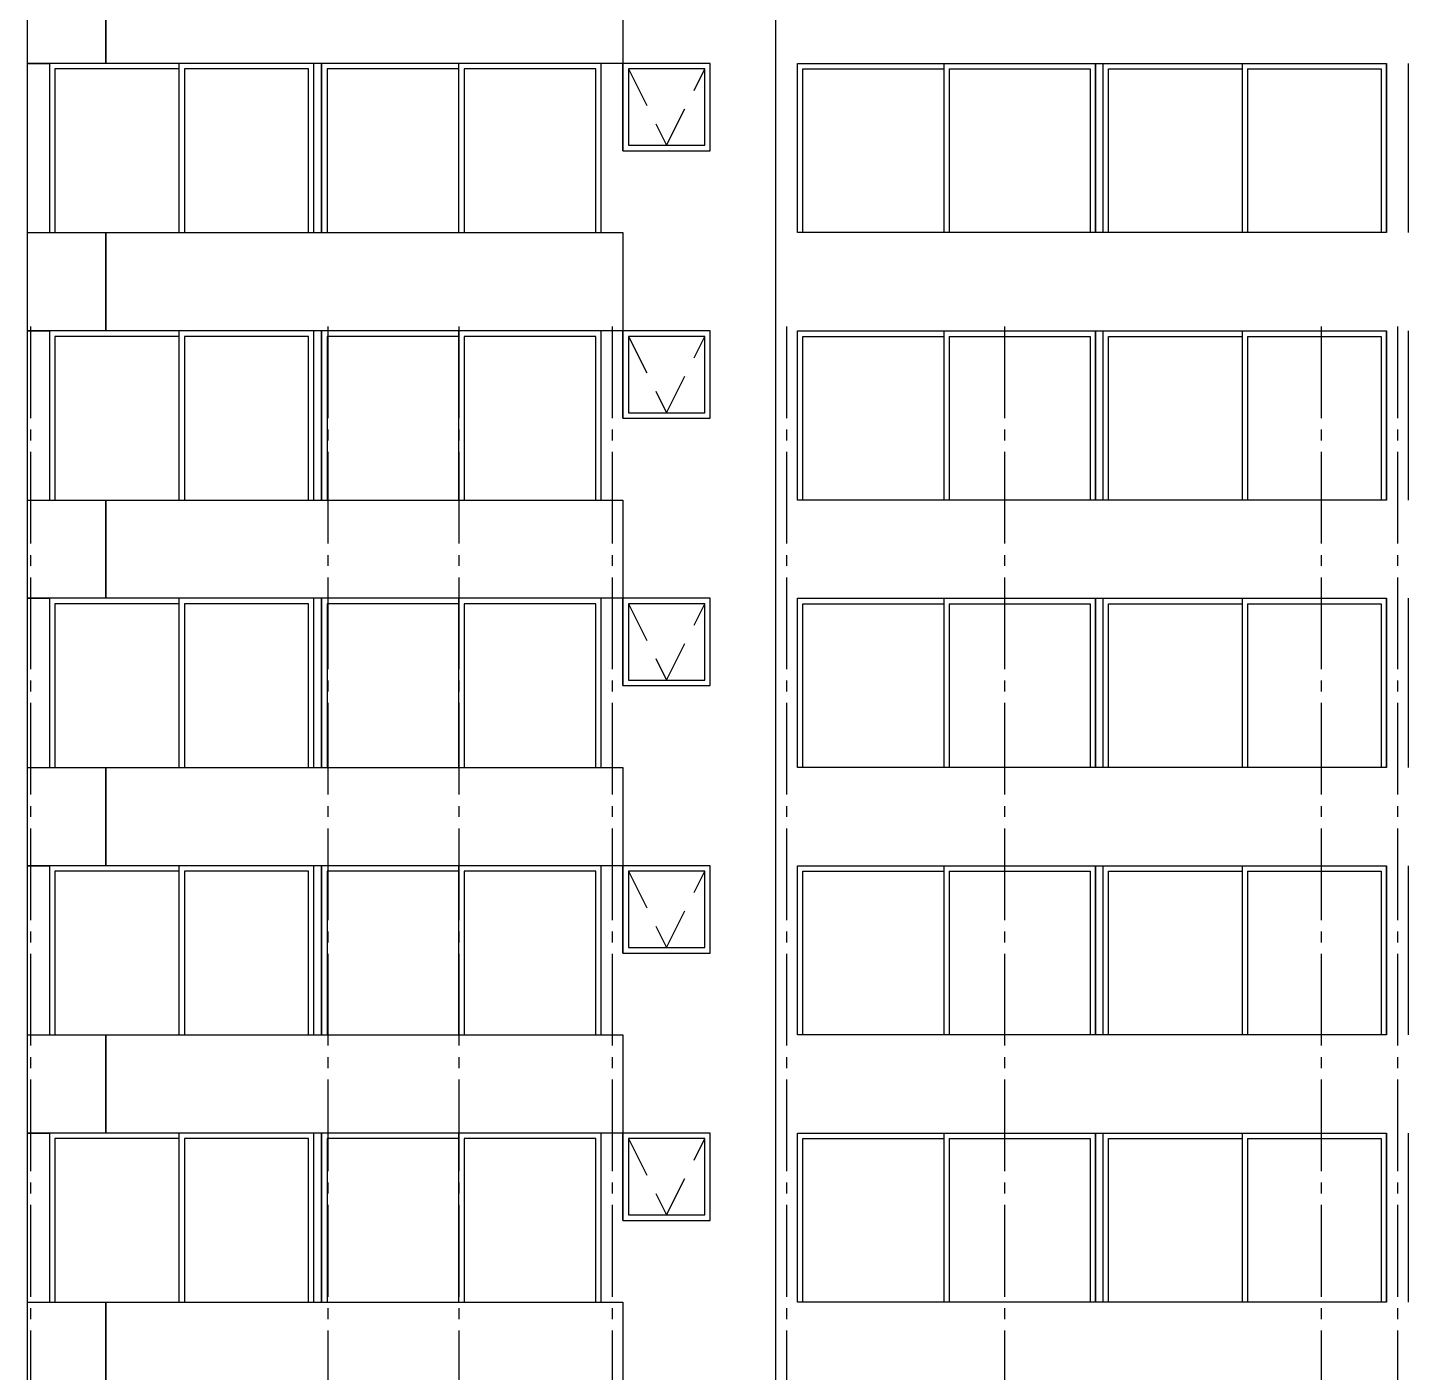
# Model space of a CAD drawing. Header units: millimetres. Extents: x 1217 to 2428, y 234 to 644.
# Drawn here: x 1994.06 to 2006.71, y 384.86 to 397.18 of the extents above; entities that cross this region are included whole.
import ezdxf

# ---------------------------------------------------------------- set-up
doc = ezdxf.new("R2010")
doc.units = ezdxf.units.MM
doc.linetypes.add('ACAD_ISO04W100', pattern=[30, 24, -3, 0, -3])
doc.linetypes.add('HIDDEN2', pattern=[0.1875, 0.125, -0.0625])
for name, color, linetype in [('0.1', 251, 'Continuous'), ('0.2', 2, 'Continuous'), ('0.3', 6, 'Continuous'), ('EJES', 8, 'Continuous')]:
    doc.layers.add(name, color=color, linetype=linetype)

msp = doc.modelspace()

# ---------------------------------------------------------------- linework, layer by layer
at = {"layer": '0.1', "ltscale": 3, "elevation": 0}
for points in [[(1996.68438, 395.30099), (1996.68438, 396.85099), (1994.2603, 396.85099), (1994.2603, 395.30099)], [(1995.44734, 396.80099), (1994.3103, 396.80099), (1994.3103, 395.30099)], [(1995.44734, 396.85099), (1995.44734, 395.30099)], [(1996.63438, 395.30099), (1996.63438, 396.80099), (1995.49734, 396.80099)], [(1995.49734, 396.80099), (1995.49734, 395.30099)], [(1999.31586, 395.30099), (1999.31586, 396.85099), (1996.75436, 396.85099), (1996.75436, 395.30099)], [(1998.01011, 396.80099), (1996.80436, 396.80099), (1996.80436, 395.30099)], [(1998.01011, 396.85099), (1998.01011, 395.30099)], [(1999.26586, 395.30099), (1999.26586, 396.80099), (1998.06011, 396.80099)], [(1998.06011, 396.80099), (1998.06011, 395.30099)], [(2001.1154, 395.30099), (2001.1154, 396.85099), (2003.84546, 396.85099), (2003.84546, 395.30099)], [(2001.1654, 395.30099), (2001.1654, 396.80099), (2002.45543, 396.80099)], [(2002.45543, 396.85099), (2002.45543, 395.30099)], [(2002.50543, 396.80099), (2003.79546, 396.80099), (2003.79546, 395.30099)], [(2002.50543, 396.80099), (2002.50543, 395.30099)], [(2003.91546, 395.30099), (2003.91546, 396.85099), (2006.51295, 396.85099), (2006.51295, 395.30099)], [(2003.96546, 395.30099), (2003.96546, 396.80099), (2005.1892, 396.80099)], [(2005.1892, 396.85099), (2005.1892, 395.30099)], [(2005.2392, 396.80099), (2006.46295, 396.80099), (2006.46295, 395.30099)], [(2005.2392, 396.80099), (2005.2392, 395.30099)], [(1996.68438, 392.85099), (1996.68438, 394.40099), (1994.2603, 394.40099), (1994.2603, 392.85099)], [(1995.44734, 394.40099), (1995.44734, 392.85099)], [(1999.31586, 392.85099), (1999.31586, 394.40099), (1996.75436, 394.40099), (1996.75436, 392.85099)], [(1998.01011, 394.40099), (1998.01011, 392.85099)], [(2001.1154, 392.85099), (2001.1154, 394.40099), (2003.84546, 394.40099), (2003.84546, 392.85099)], [(2002.45543, 394.40099), (2002.45543, 392.85099)], [(2003.91546, 392.85099), (2003.91546, 394.40099), (2006.51295, 394.40099), (2006.51295, 392.85099)], [(2005.1892, 394.40099), (2005.1892, 392.85099)], [(1995.44734, 394.35099), (1994.3103, 394.35099), (1994.3103, 392.85099)], [(1996.63438, 392.85099), (1996.63438, 394.35099), (1995.49734, 394.35099)], [(1995.49734, 394.35099), (1995.49734, 392.85099)], [(1998.01011, 394.35099), (1996.80436, 394.35099), (1996.80436, 392.85099)], [(1999.26586, 392.85099), (1999.26586, 394.35099), (1998.06011, 394.35099)], [(1998.06011, 394.35099), (1998.06011, 392.85099)], [(2001.1654, 392.85099), (2001.1654, 394.35099), (2002.45543, 394.35099)], [(2002.50543, 394.35099), (2003.79546, 394.35099), (2003.79546, 392.85099)], [(2002.50543, 394.35099), (2002.50543, 392.85099)], [(2003.96546, 392.85099), (2003.96546, 394.35099), (2005.1892, 394.35099)], [(2005.2392, 394.35099), (2006.46295, 394.35099), (2006.46295, 392.85099)], [(2005.2392, 394.35099), (2005.2392, 392.85099)], [(1996.68438, 390.40099), (1996.68438, 391.95099), (1994.2603, 391.95099), (1994.2603, 390.40099)], [(1995.44734, 391.90099), (1994.3103, 391.90099), (1994.3103, 390.40099)], [(1995.44734, 391.95099), (1995.44734, 390.40099)], [(1996.63438, 390.40099), (1996.63438, 391.90099), (1995.49734, 391.90099)], [(1995.49734, 391.90099), (1995.49734, 390.40099)], [(1999.31586, 390.40099), (1999.31586, 391.95099), (1996.75436, 391.95099), (1996.75436, 390.40099)], [(1998.01011, 391.90099), (1996.80436, 391.90099), (1996.80436, 390.40099)], [(1998.01011, 391.95099), (1998.01011, 390.40099)], [(1999.26586, 390.40099), (1999.26586, 391.90099), (1998.06011, 391.90099)], [(1998.06011, 391.90099), (1998.06011, 390.40099)], [(2001.1154, 390.40099), (2001.1154, 391.95099), (2003.84546, 391.95099), (2003.84546, 390.40099)], [(2001.1654, 390.40099), (2001.1654, 391.90099), (2002.45543, 391.90099)], [(2002.45543, 391.95099), (2002.45543, 390.40099)], [(2002.50543, 391.90099), (2003.79546, 391.90099), (2003.79546, 390.40099)], [(2002.50543, 391.90099), (2002.50543, 390.40099)], [(2003.91546, 390.40099), (2003.91546, 391.95099), (2006.51295, 391.95099), (2006.51295, 390.40099)], [(2003.96546, 390.40099), (2003.96546, 391.90099), (2005.1892, 391.90099)], [(2005.1892, 391.95099), (2005.1892, 390.40099)], [(2005.2392, 391.90099), (2006.46295, 391.90099), (2006.46295, 390.40099)], [(2005.2392, 391.90099), (2005.2392, 390.40099)], [(1996.68438, 387.95099), (1996.68438, 389.50099), (1994.2603, 389.50099), (1994.2603, 387.95099)], [(1995.44734, 389.45099), (1994.3103, 389.45099), (1994.3103, 387.95099)], [(1995.44734, 389.50099), (1995.44734, 387.95099)], [(1996.63438, 387.95099), (1996.63438, 389.45099), (1995.49734, 389.45099)], [(1995.49734, 389.45099), (1995.49734, 387.95099)], [(1999.31586, 387.95099), (1999.31586, 389.50099), (1996.75436, 389.50099), (1996.75436, 387.95099)], [(1998.01011, 389.45099), (1996.80436, 389.45099), (1996.80436, 387.95099)], [(1998.01011, 389.50099), (1998.01011, 387.95099)], [(1999.26586, 387.95099), (1999.26586, 389.45099), (1998.06011, 389.45099)], [(1998.06011, 389.45099), (1998.06011, 387.95099)], [(2001.1154, 387.95099), (2001.1154, 389.50099), (2003.84546, 389.50099), (2003.84546, 387.95099)], [(2001.1654, 387.95099), (2001.1654, 389.45099), (2002.45543, 389.45099)], [(2002.45543, 389.50099), (2002.45543, 387.95099)], [(2002.50543, 389.45099), (2003.79546, 389.45099), (2003.79546, 387.95099)], [(2002.50543, 389.45099), (2002.50543, 387.95099)], [(2003.91546, 387.95099), (2003.91546, 389.50099), (2006.51295, 389.50099), (2006.51295, 387.95099)], [(2003.96546, 387.95099), (2003.96546, 389.45099), (2005.1892, 389.45099)], [(2005.1892, 389.50099), (2005.1892, 387.95099)], [(2005.2392, 389.45099), (2006.46295, 389.45099), (2006.46295, 387.95099)], [(2005.2392, 389.45099), (2005.2392, 387.95099)], [(1996.68438, 385.50099), (1996.68438, 387.05099), (1994.2603, 387.05099), (1994.2603, 385.50099)], [(1995.44734, 387.05099), (1995.44734, 385.50099)], [(1999.31586, 385.50099), (1999.31586, 387.05099), (1996.75436, 387.05099), (1996.75436, 385.50099)], [(1998.01011, 387.05099), (1998.01011, 385.50099)], [(2001.1154, 385.50099), (2001.1154, 387.05099), (2003.84546, 387.05099), (2003.84546, 385.50099)], [(2002.45543, 387.05099), (2002.45543, 385.50099)], [(2003.91546, 385.50099), (2003.91546, 387.05099), (2006.51295, 387.05099), (2006.51295, 385.50099)], [(2005.1892, 387.05099), (2005.1892, 385.50099)], [(1995.44734, 387.00099), (1994.3103, 387.00099), (1994.3103, 385.50099)], [(1996.63438, 385.50099), (1996.63438, 387.00099), (1995.49734, 387.00099)], [(1995.49734, 387.00099), (1995.49734, 385.50099)], [(1998.01011, 387.00099), (1996.80436, 387.00099), (1996.80436, 385.50099)], [(1999.26586, 385.50099), (1999.26586, 387.00099), (1998.06011, 387.00099)], [(1998.06011, 387.00099), (1998.06011, 385.50099)], [(2001.1654, 385.50099), (2001.1654, 387.00099), (2002.45543, 387.00099)], [(2002.50543, 387.00099), (2003.79546, 387.00099), (2003.79546, 385.50099)], [(2002.50543, 387.00099), (2002.50543, 385.50099)], [(2003.96546, 385.50099), (2003.96546, 387.00099), (2005.1892, 387.00099)], [(2005.2392, 387.00099), (2006.46295, 387.00099), (2006.46295, 385.50099)], [(2005.2392, 387.00099), (2005.2392, 385.50099)]]:
    msp.add_lwpolyline(points, dxfattribs=at)
at = {"layer": '0.1', "linetype": 'HIDDEN2', "ltscale": 3, "elevation": 0}
for points in [[(1999.56586, 396.80099), (1999.91579, 396.10099), (2000.26571, 396.80099)], [(1999.56586, 394.35099), (1999.91579, 393.65099), (2000.26571, 394.35099)], [(1999.56586, 391.90099), (1999.91579, 391.20099), (2000.26571, 391.90099)], [(1999.56586, 389.45099), (1999.91579, 388.75099), (2000.26571, 389.45099)], [(1999.56586, 387.00099), (1999.91579, 386.30099), (2000.26571, 387.00099)]]:
    msp.add_lwpolyline(points, dxfattribs=at)
at = {"layer": '0.2', "ltscale": 3, "elevation": 0}
for points in [[(1994.06033, 396.85099), (1994.06033, 397.75099), (1994.77666, 397.75099), (1994.77666, 396.85099), (1994.06033, 396.85099)], [(1994.06033, 396.85099), (1994.2603, 396.85099), (1994.2603, 395.30099)], [(1994.06033, 395.30099), (1994.06033, 396.85099)], [(1996.68438, 395.30099), (1996.68438, 396.85099)], [(1996.75436, 395.30099), (1996.75436, 396.85099)], [(1999.51586, 396.05099), (2000.31571, 396.05099), (2000.31571, 396.85099), (1999.51586, 396.85099), (1999.51586, 396.05099)], [(1999.51586, 396.05099), (1999.51586, 396.85099)], [(2003.84546, 395.30099), (2003.84546, 396.85099)], [(2003.91546, 395.30099), (2003.91546, 396.85099)], [(1994.06033, 394.40099), (1994.06033, 395.30099), (1994.77666, 395.30099), (1994.77666, 394.40099), (1994.06033, 394.40099)], [(1994.06033, 394.40099), (1994.2603, 394.40099), (1994.2603, 392.85099)], [(1994.06033, 392.85099), (1994.06033, 394.40099)], [(1996.68438, 392.85099), (1996.68438, 394.40099)], [(1996.75436, 392.85099), (1996.75436, 394.40099)], [(1999.51586, 393.60099), (2000.31571, 393.60099), (2000.31571, 394.40099), (1999.51586, 394.40099), (1999.51586, 393.60099)], [(1999.51586, 393.60099), (1999.51586, 394.40099)], [(2003.84546, 392.85099), (2003.84546, 394.40099)], [(2003.91546, 392.85099), (2003.91546, 394.40099)], [(1994.06033, 391.95099), (1994.06033, 392.85099), (1994.77666, 392.85099), (1994.77666, 391.95099), (1994.06033, 391.95099)], [(1994.06033, 391.95099), (1994.2603, 391.95099), (1994.2603, 390.40099)], [(1994.06033, 390.40099), (1994.06033, 391.95099)], [(1996.68438, 390.40099), (1996.68438, 391.95099)], [(1996.75436, 390.40099), (1996.75436, 391.95099)], [(1999.51586, 391.15099), (2000.31571, 391.15099), (2000.31571, 391.95099), (1999.51586, 391.95099), (1999.51586, 391.15099)], [(1999.51586, 391.15099), (1999.51586, 391.95099)], [(2003.84546, 390.40099), (2003.84546, 391.95099)], [(2003.91546, 390.40099), (2003.91546, 391.95099)], [(1994.06033, 389.50099), (1994.06033, 390.40099), (1994.77666, 390.40099), (1994.77666, 389.50099), (1994.06033, 389.50099)], [(1994.06033, 389.50099), (1994.2603, 389.50099), (1994.2603, 387.95099)], [(1994.06033, 387.95099), (1994.06033, 389.50099)], [(1996.68438, 387.95099), (1996.68438, 389.50099)], [(1996.75436, 387.95099), (1996.75436, 389.50099)], [(1999.51586, 388.70099), (2000.31571, 388.70099), (2000.31571, 389.50099), (1999.51586, 389.50099), (1999.51586, 388.70099)], [(1999.51586, 388.70099), (1999.51586, 389.50099)], [(2003.84546, 387.95099), (2003.84546, 389.50099)], [(2003.91546, 387.95099), (2003.91546, 389.50099)], [(1994.06033, 387.05099), (1994.06033, 387.95099), (1994.77666, 387.95099), (1994.77666, 387.05099), (1994.06033, 387.05099)], [(1994.06033, 387.05099), (1994.2603, 387.05099), (1994.2603, 385.50099)], [(1994.06033, 385.50099), (1994.06033, 387.05099)], [(1996.68438, 385.50099), (1996.68438, 387.05099)], [(1996.75436, 385.50099), (1996.75436, 387.05099)], [(1999.51586, 386.25099), (2000.31571, 386.25099), (2000.31571, 387.05099), (1999.51586, 387.05099), (1999.51586, 386.25099)], [(1999.51586, 386.25099), (1999.51586, 387.05099)], [(2003.84546, 385.50099), (2003.84546, 387.05099)], [(2003.91546, 385.50099), (2003.91546, 387.05099)], [(1994.06033, 384.60099), (1994.06033, 385.50099), (1994.77666, 385.50099), (1994.77666, 384.60099), (1994.06033, 384.60099)]]:
    msp.add_lwpolyline(points, dxfattribs=at)
for points in [[(1999.56586, 396.10099), (2000.26571, 396.10099), (2000.26571, 396.80099), (1999.56586, 396.80099)], [(1999.56586, 393.65099), (2000.26571, 393.65099), (2000.26571, 394.35099), (1999.56586, 394.35099)], [(1999.56586, 391.20099), (2000.26571, 391.20099), (2000.26571, 391.90099), (1999.56586, 391.90099)], [(1999.56586, 388.75099), (2000.26571, 388.75099), (2000.26571, 389.45099), (1999.56586, 389.45099)], [(1999.56586, 386.30099), (2000.26571, 386.30099), (2000.26571, 387.00099), (1999.56586, 387.00099)]]:
    msp.add_lwpolyline(points, close=True, dxfattribs=at)
at = {"layer": '0.3', "ltscale": 3, "elevation": 0}
for points in [[(2000.91541, 396.85099), (2000.91541, 399.30099)], [(2000.91541, 394.40099), (2000.91541, 396.85099)], [(2001.1154, 395.30099), (2001.1154, 396.85099)], [(2001.1154, 396.85099), (2006.51295, 396.85099)], [(2006.51295, 395.30099), (2006.51295, 396.85099)], [(2006.51302, 395.30099), (2006.51302, 396.85099)], [(2006.71294, 395.30099), (2006.71294, 396.85099)], [(2006.51295, 395.30099), (2001.1154, 395.30099)], [(2000.91541, 391.95099), (2000.91541, 394.40099)], [(2001.1154, 392.85099), (2001.1154, 394.40099)], [(2001.1154, 394.40099), (2006.51295, 394.40099)], [(2006.51295, 392.85099), (2006.51295, 394.40099)], [(2006.51302, 392.85099), (2006.51302, 394.40099)], [(2006.71294, 392.85099), (2006.71294, 394.40099)], [(2006.51295, 392.85099), (2001.1154, 392.85099)], [(2000.91541, 389.50099), (2000.91541, 391.95099)], [(2001.1154, 390.40099), (2001.1154, 391.95099)], [(2001.1154, 391.95099), (2006.51295, 391.95099)], [(2006.51295, 390.40099), (2006.51295, 391.95099)], [(2006.51302, 390.40099), (2006.51302, 391.95099)], [(2006.71294, 390.40099), (2006.71294, 391.95099)], [(2006.51295, 390.40099), (2001.1154, 390.40099)], [(2000.91541, 387.05099), (2000.91541, 389.50099)], [(2001.1154, 387.95099), (2001.1154, 389.50099)], [(2001.1154, 389.50099), (2006.51295, 389.50099)], [(2006.51295, 387.95099), (2006.51295, 389.50099)], [(2006.51302, 387.95099), (2006.51302, 389.50099)], [(2006.71294, 387.95099), (2006.71294, 389.50099)], [(2006.51295, 387.95099), (2001.1154, 387.95099)], [(2000.91541, 384.60099), (2000.91541, 387.05099)], [(2001.1154, 385.50099), (2001.1154, 387.05099)], [(2001.1154, 387.05099), (2006.51295, 387.05099)], [(2006.51295, 385.50099), (2006.51295, 387.05099)], [(2006.51302, 385.50099), (2006.51302, 387.05099)], [(2006.71294, 385.50099), (2006.71294, 387.05099)], [(2006.51295, 385.50099), (2001.1154, 385.50099)]]:
    msp.add_lwpolyline(points, dxfattribs=at)
for points in [[(1994.77686, 397.75099), (1999.51585, 397.75099), (1999.51585, 396.85099), (1994.77686, 396.85099)], [(1994.77686, 395.30099), (1999.51585, 395.30099), (1999.51585, 394.40099), (1994.77686, 394.40099)], [(1994.77686, 392.85099), (1999.51585, 392.85099), (1999.51585, 391.95099), (1994.77686, 391.95099)], [(1994.77686, 390.40099), (1999.51585, 390.40099), (1999.51585, 389.50099), (1994.77686, 389.50099)], [(1994.77686, 387.95099), (1999.51585, 387.95099), (1999.51585, 387.05099), (1994.77686, 387.05099)], [(1994.77686, 385.50099), (1999.51585, 385.50099), (1999.51585, 384.60099), (1994.77686, 384.60099)]]:
    msp.add_lwpolyline(points, close=True, dxfattribs=at)
at = {"layer": 'EJES', "linetype": 'ACAD_ISO04W100', "ltscale": 0.035, "elevation": 0}
for points in [[(1994.0859, 394.44247), (1994.0859, 372.97406)], [(1994.0859, 394.44247), (1994.0859, 372.97405)], [(1996.81258, 394.44247), (1996.81258, 372.97406)], [(1996.81258, 394.44247), (1996.81258, 372.97405)], [(1998.01303, 394.44247), (1998.01303, 372.97406)], [(1998.01304, 394.44247), (1998.01304, 372.97405)], [(1999.41587, 394.44247), (1999.41587, 372.97406)], [(2001.01543, 394.44247), (2001.01543, 372.97406)], [(2003.01303, 394.44247), (2003.01303, 372.97406)], [(2005.91302, 394.44247), (2005.91302, 372.97406)], [(2005.91302, 394.44247), (2005.91302, 372.97405)], [(2006.61299, 394.44247), (2006.61299, 372.97406)], [(2006.613, 394.44247), (2006.613, 372.97405)]]:
    msp.add_lwpolyline(points, dxfattribs=at)

doc.saveas('drawing.dxf')
